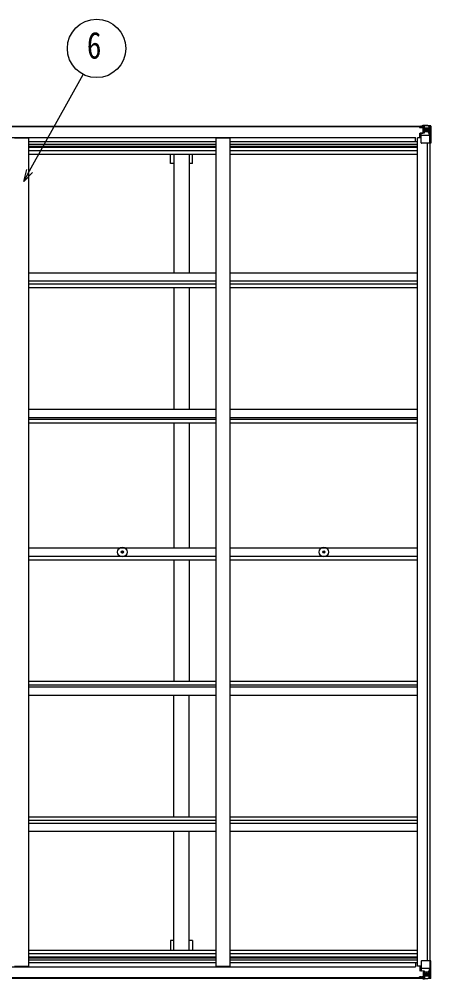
# Model space of a CAD drawing. Units: millimetres, scale not verified. Extents: x -10512 to 10512, y -7425 to 7425.
# Drawn here: x 304 to 1766, y -1411 to 2003 of the extents above; entities that cross this region are included whole.
import ezdxf
from ezdxf.enums import TextEntityAlignment as Align

# ---------------------------------------------------------------- set-up
doc = ezdxf.new("R2010")
doc.units = ezdxf.units.MM
doc.header["$LTSCALE"] = 40
for name, color, linetype in [('0-4_YKK_13', 4, 'Continuous'), ('0-5_YKK_A1', 4, 'Continuous'), ('0-6_YKK_D', 6, 'Continuous')]:
    doc.layers.add(name, color=color, linetype=linetype)
doc.styles.add('ＭＳ ゴシック', font='')
doc.styles.get('ＭＳ ゴシック').set_extended_font_data('MS Gothic')

msp = doc.modelspace()

# ---------------------------------------------------------------- linework, layer by layer
at = {"layer": '0-4_YKK_13'}
for p, q in [((1726.16, 1619.81), (1726.16, 1620.81)), ((1727.16, 1619.81), (1726.16, 1619.81)), ((1726.16, 1619.81), (1726.16, 1618.24)), ((1726.16, 1618.12), (1726.16, 1618.24)), ((1727.16, 1620.81), (1727.16, 1619.81)), ((1732.16, 1619.81), (1727.16, 1619.81)), ((1732.36, 1623.31), (1730.67, 1622.87)), ((1732.16, 1618.2), (1732.16, 1619.81)), ((1732.16, 1618.2), (1742.16, 1618.11)), ((1732.36, 1623.31), (1732.66, 1623.31)), ((1732.66, 1623.31), (1732.66, 1622.87)), ((1734.16, 1620.06), (1742.16, 1620.06)), ((1734.16, 1620.04), (1742.16, 1620.04)), ((1737.66, 1625.5), (1744.16, 1625.11)), ((1737.66, 1624.62), (1737.66, 1625.5)), ((1744.16, 1624.22), (1737.66, 1624.62)), ((1737.66, 1624.1), (1737.66, 1624.62)), ((1737.66, 1624.1), (1737.66, 1623.69)), ((1737.66, 1623.69), (1742.66, 1623.61)), ((1737.66, 1623.69), (1737.66, 1622.87)), ((1738.66, 1598), (1738.66, 1617.97)), ((1742.55, 1617.74), (1738.66, 1617.74)), ((1738.66, 1614.11), (1742.66, 1614.11)), ((1738.66, 1605.9), (1742.66, 1605.9)), ((1742.16, 1620.06), (1742.16, 1618.11)), ((1742.16, 1619.04), (1742.66, 1619.04)), ((1742.17, 1618.11), (1742.16, 1618.11)), ((1742.17, 1617.95), (1742.17, 1618.11)), ((1742.66, 1619.4), (1744.16, 1619.4)), ((1742.66, 1615.86), (1744.16, 1615.86)), ((1744.16, 1599.01), (1744.16, 1625.11)), ((1744.16, 1624.99), (1756.16, 1624.21)), ((1745.16, 1615.86), (1744.16, 1615.86)), ((1756.16, 1615.86), (1744.16, 1615.86)), ((1750.68, 1608.67), (1750.68, 1607.71)), ((1758.49, 1615.81), (1756.16, 1615.87)), ((1756.25, 1624.2), (1764.18, 1623.73)), ((1758.49, 1602.34), (1758.49, 1615.81)), ((1759.35, 1619.31), (1762.08, 1622.98)), ((1763.32, 1622.76), (1763.32, 1622.69)), ((1763.32, 1562.11), (1763.32, 1622.69)), ((1765.22, 1623.82), (1765.22, 1623.82)), ((1765.22, 1623.77), (1765.22, 1623.81)), ((1766.16, 1622.81), (1766.16, 1622.78)), ((1727.66, 1596.97), (1728.66, 1596.98)), ((1727.66, 1580.95), (1727.66, 1596.97)), ((1728.66, 1595.25), (1727.66, 1595.25)), ((1727.66, 1585.11), (1732.16, 1585.11)), ((1732.71, 1597.02), (1728.66, 1596.98)), ((1732.16, 1563.11), (1732.16, 1596.2)), ((1756.16, 1588.77), (1732.16, 1588.77)), ((1743.34, 1598.75), (1732.99, 1597.1)), ((1732.99, 1596.46), (1743.34, 1598.12)), ((1732.99, 1597.1), (1732.99, 1596.46)), ((1742.66, 1602.31), (1744.16, 1602.31)), ((1743.34, 1598.12), (1743.34, 1598.75)), ((1756.16, 1602.31), (1744.16, 1602.31)), ((1756.16, 1602.3), (1758.49, 1602.34)), ((1756.16, 1602.3), (1756.16, 1602.31)), ((1762.77, 1588.99), (1756.16, 1588.77)), ((1762.77, 1588.99), (1758.63, 1601.07)), ((1763.32, 1562.11), (1733.16, 1562.11)), ((667.92, 107.68), (669.03, 107.7)), ((667.92, 106.68), (669.03, 106.66)), ((669.03, 107.7), (669.54, 107.8)), ((669.03, 106.66), (669.54, 106.56)), ((669.64, 108.32), (669.54, 107.8)), ((669.64, 106.05), (669.54, 106.56)), ((669.66, 109.43), (669.64, 108.32)), ((669.66, 104.94), (669.64, 106.05)), ((670.66, 109.43), (670.68, 108.32)), ((670.66, 104.94), (670.68, 106.05)), ((670.68, 108.32), (670.78, 107.8)), ((670.68, 106.05), (670.78, 106.56)), ((671.3, 107.7), (670.78, 107.8)), ((671.3, 106.66), (670.78, 106.56)), ((672.41, 107.68), (671.3, 107.7)), ((672.41, 106.68), (671.3, 106.66)), ((1383.92, 107.68), (1385.02, 107.7)), ((1383.92, 106.68), (1385.02, 106.66)), ((1385.02, 107.7), (1385.54, 107.8)), ((1385.02, 106.66), (1385.54, 106.56)), ((1385.64, 108.32), (1385.54, 107.8)), ((1385.64, 106.05), (1385.54, 106.56)), ((1385.66, 109.43), (1385.64, 108.32)), ((1385.66, 104.94), (1385.64, 106.05)), ((1386.66, 109.43), (1386.68, 108.32)), ((1386.66, 104.94), (1386.68, 106.05)), ((1386.68, 108.32), (1386.78, 107.8)), ((1386.68, 106.05), (1386.78, 106.56)), ((1387.3, 107.7), (1386.78, 107.8)), ((1387.3, 106.66), (1386.78, 106.56)), ((1388.41, 107.68), (1387.3, 107.7)), ((1388.41, 106.68), (1387.3, 106.66)), ((1732.16, -1348.74), (1732.16, -1381.83)), ((1763.32, -1347.74), (1733.16, -1347.74)), ((1763.32, -1347.74), (1763.32, -1408.32)), ((1727.66, -1366.14), (1727.66, -1382.6)), ((1727.66, -1370.74), (1732.16, -1370.74)), ((1728.66, -1380.88), (1727.66, -1380.88)), ((1727.66, -1382.6), (1728.66, -1382.61)), ((1732.71, -1382.65), (1728.66, -1382.61)), ((1756.16, -1374.4), (1732.16, -1374.4)), ((1732.99, -1382.09), (1743.34, -1383.75)), ((1732.99, -1382.73), (1732.99, -1382.09)), ((1743.34, -1384.38), (1732.99, -1382.73)), ((1738.66, -1383.63), (1738.66, -1403.6)), ((1738.66, -1391.53), (1742.66, -1391.53)), ((1738.66, -1399.74), (1742.66, -1399.74)), ((1742.66, -1387.94), (1744.16, -1387.94)), ((1743.34, -1383.75), (1743.34, -1384.38)), ((1744.16, -1384.64), (1744.16, -1410.74)), ((1756.16, -1387.94), (1744.16, -1387.94)), ((1750.68, -1394.3), (1750.68, -1393.34)), ((1762.77, -1374.62), (1756.16, -1374.4)), ((1756.16, -1387.93), (1756.16, -1387.94)), ((1756.16, -1387.93), (1758.49, -1387.97)), ((1758.49, -1387.97), (1758.49, -1401.44)), ((1762.77, -1374.62), (1758.63, -1386.7)), ((1726.16, -1403.75), (1726.16, -1403.87)), ((1726.16, -1405.44), (1726.16, -1403.87)), ((1726.16, -1405.44), (1726.16, -1406.44)), ((1727.16, -1405.44), (1726.16, -1405.44)), ((1727.16, -1406.44), (1727.16, -1405.44)), ((1732.16, -1405.44), (1727.16, -1405.44)), ((1732.36, -1408.94), (1730.67, -1408.5)), ((1732.16, -1403.83), (1742.16, -1403.74)), ((1732.16, -1403.83), (1732.16, -1405.44)), ((1732.36, -1408.94), (1732.66, -1408.94)), ((1732.66, -1408.94), (1732.66, -1408.5)), ((1734.16, -1405.67), (1742.16, -1405.67)), ((1734.16, -1405.7), (1742.16, -1405.7)), ((1737.66, -1409.32), (1737.66, -1408.5)), ((1737.66, -1409.32), (1742.66, -1409.24)), ((1737.66, -1409.73), (1737.66, -1409.32)), ((1737.66, -1409.73), (1737.66, -1410.25)), ((1744.16, -1409.85), (1737.66, -1410.25)), ((1737.66, -1410.25), (1737.66, -1411.13)), ((1737.66, -1411.13), (1744.16, -1410.74)), ((1742.55, -1403.37), (1738.66, -1403.37)), ((1742.17, -1403.74), (1742.16, -1403.74)), ((1742.16, -1405.7), (1742.16, -1403.74)), ((1742.16, -1404.67), (1742.66, -1404.67)), ((1742.17, -1403.58), (1742.17, -1403.74)), ((1742.66, -1401.49), (1744.16, -1401.49)), ((1742.66, -1405.03), (1744.16, -1405.03)), ((1745.16, -1401.49), (1744.16, -1401.49)), ((1756.16, -1401.49), (1744.16, -1401.49)), ((1744.16, -1410.62), (1756.16, -1409.84)), ((1758.49, -1401.44), (1756.16, -1401.5)), ((1756.25, -1409.83), (1764.18, -1409.36)), ((1759.35, -1404.95), (1762.08, -1408.61)), ((1763.32, -1408.39), (1763.32, -1408.32)), ((1765.22, -1409.4), (1765.22, -1409.44)), ((1765.22, -1409.45), (1765.22, -1409.45)), ((1766.16, -1408.45), (1766.16, -1408.41))]:
    msp.add_line(p, q, dxfattribs=at)
for points in [[(1732.16, 1618.2), (1732.16, 1618.19), (1726.16, 1618.24)], [(1727.16, 1618.08), (1742.16, 1617.95), (1742.17, 1617.95)], [(1742.16, 1619.04), (1734.16, 1619.04), (1734.16, 1620.81)], [(1737.66, 1624.1), (1742.66, 1624.1), (1742.66, 1598.64)], [(1765.22, 1623.82), (1756.16, 1624.37), (1744.16, 1625.11)], [(1749.72, 1610.59), (1748.76, 1610.59), (1748.76, 1609.63), (1749.72, 1609.63)], [(1751.64, 1611.55), (1751.64, 1612.51), (1750.68, 1612.51), (1750.68, 1611.55)], [(1750.68, 1607.71), (1751.64, 1607.71), (1751.64, 1608.67)], [(1752.6, 1609.63), (1753.56, 1609.63), (1753.56, 1610.59), (1752.6, 1610.59)], [(1766.16, 1622.78), (1766.16, 1562.11), (1763.32, 1562.11)], [(1728.66, 1596.98), (1728.66, 1595.25), (1732.16, 1595.23)], [(1766.16, -1408.41), (1766.16, -1347.74), (1763.32, -1347.74)], [(1728.66, -1382.61), (1728.66, -1380.88), (1732.16, -1380.86)], [(1737.66, -1409.73), (1742.66, -1409.73), (1742.66, -1384.27)], [(1749.72, -1396.22), (1748.76, -1396.22), (1748.76, -1395.26), (1749.72, -1395.26)], [(1750.68, -1393.34), (1751.64, -1393.34), (1751.64, -1394.3)], [(1751.64, -1397.18), (1751.64, -1398.14), (1750.68, -1398.14), (1750.68, -1397.18)], [(1752.6, -1395.26), (1753.56, -1395.26), (1753.56, -1396.22), (1752.6, -1396.22)], [(1732.16, -1403.83), (1732.16, -1403.82), (1726.16, -1403.87)], [(1727.16, -1403.71), (1742.16, -1403.58), (1742.17, -1403.58)], [(1742.16, -1404.67), (1734.16, -1404.67), (1734.16, -1406.44)], [(1765.22, -1409.45), (1756.16, -1410), (1744.16, -1410.74)]]:
    msp.add_lwpolyline(points, dxfattribs=at)
for centre, radius in [((1751.16, 1610.11), 5.3), ((670.16, 107.18), 17), ((670.16, 107.18), 4), ((1386.16, 107.18), 17), ((1386.16, 107.18), 4), ((1751.16, -1395.74), 5.3)]:
    msp.add_circle(centre, radius, dxfattribs=at)
for centre, radius, start, end in [((1727.02, 1625.77), 7.69, 263.56574, 271.03001), ((1742.16, 1620.56), 0.5, 270.00309, 0.00198), ((1742.16, 1620.54), 0.5, 269.99891, 359.99891), ((1742.16, 1617.61), 0.5, 359.95536, 89.47105), ((1742.15, 1617.43), 0.513, 358.95293, 88.11972), ((1749.72, 1611.55), 0.96, 270, 0), ((1749.72, 1608.67), 0.96, 0, 90), ((1752.6, 1611.55), 0.96, 180, 270), ((1752.6, 1608.67), 0.96, 90, 180), ((1762.04, 1622.81), 1.28, 357.54105, 48.82169), ((1764.01, 1636.42), 12.7, 264.89689, 270.75534), ((1765.16, 1622.82), 1, 359.99921, 86.49983), ((1765.16, 1622.81), 0.999, 0.04917, 86.5576), ((1765.16, 1622.78), 0.999, 0.04917, 86.5576), ((1733.1, 1596.17), 0.937, 96.73234, 177.67791), ((1733.1, 1595.53), 0.937, 96.73234, 177.67791), ((1743.23, 1599.68), 0.937, 276.73234, 357.67791), ((1743.23, 1599.05), 0.937, 276.73234, 357.67791), ((1733.16, 1563.11), 1, 180, 270), ((670.16, 107.18), 2.3, 167.44414, 192.55586), ((670.16, 107.18), 2.3, 77.44414, 102.55586), ((670.16, 107.18), 2.3, 257.44414, 282.55586), ((670.16, 107.18), 2.3, 347.44414, 12.55586), ((1386.16, 107.18), 2.3, 167.44414, 192.55586), ((1386.16, 107.18), 2.3, 77.44414, 102.55586), ((1386.16, 107.18), 2.3, 257.44414, 282.55586), ((1386.16, 107.18), 2.3, 347.44414, 12.55586), ((1733.16, -1348.74), 1, 90, 180), ((1733.1, -1381.16), 0.937, 182.32209, 263.26766), ((1733.1, -1381.8), 0.937, 182.32209, 263.26766), ((1743.23, -1384.68), 0.937, 2.32209, 83.26766), ((1743.23, -1385.31), 0.937, 2.32209, 83.26766), ((1749.72, -1394.3), 0.96, 270, 0), ((1749.72, -1397.18), 0.96, 0, 90), ((1752.6, -1394.3), 0.96, 180, 270), ((1752.6, -1397.18), 0.96, 90, 180), ((1727.02, -1411.4), 7.69, 88.96999, 96.43426), ((1742.16, -1403.24), 0.5, 270.52895, 0.04464), ((1742.16, -1406.17), 0.5, 0.00109, 90.00109), ((1742.16, -1406.2), 0.5, 359.99802, 89.99691), ((1742.15, -1403.06), 0.513, 271.88028, 1.04707), ((1762.04, -1408.44), 1.28, 311.17831, 2.45895), ((1764.01, -1422.05), 12.7, 89.24466, 95.10311), ((1765.16, -1408.41), 0.999, 273.4424, 359.95083), ((1765.16, -1408.44), 0.999, 273.4424, 359.95083), ((1765.16, -1408.45), 1, 273.50017, 0.00079)]:
    msp.add_arc(centre, radius, start, end, dxfattribs=at)
for centre, major_axis, ratio, start_param, end_param in [((1837.91, 1615.86), (-81.75, 0), 0.061163, 6.2824128, 6.2831853), ((1761.37, 1615.73), (-0.03, 5), 0.573921, 0.7672717, 1.551125), ((1763.03, 1620.8), (0.02, 3), 0.466854, 0.125683, 0.7596956), ((1763.22, 1623.9), (-2, 0.12), 0.060933, 2.0712557, 3.1453404), ((1564.22, 1636.13), (-201, 12.36), 0.060933, 3.1453404, 3.145839), ((1759.9, 1602.36), (0, 3), 0.468246, 1.5772882, 2.0127935), ((1762.05, 1591.33), (-0.85, 2.32), 0.403757, 3.0087805, 3.9744392), ((1759.9, -1387.99), (0, -3), 0.468246, 4.2703918, 4.7058971), ((1762.05, -1376.96), (-0.85, -2.32), 0.403757, 2.3087461, 3.2744049), ((1837.91, -1401.49), (-81.75, 0), 0.061163, 0, 0.0007725), ((1761.37, -1401.36), (-0.03, -5), 0.573921, 4.7320603, 5.5159136), ((1763.03, -1406.43), (0.02, -3), 0.466854, 5.5234897, 6.1575023), ((1763.22, -1409.53), (-2, -0.12), 0.060933, 3.1378449, 4.2119296), ((1564.22, -1421.76), (-201, -12.36), 0.060933, 3.1373463, 3.1378449)]:
    msp.add_ellipse(centre, major_axis=major_axis, ratio=ratio, start_param=start_param, end_param=end_param, dxfattribs=at)
at = {"layer": '0-5_YKK_A1'}
for p, q in [((-3982.34, 1622.87), (1742.66, 1622.87)), ((-3982.34, 1620.81), (1742.66, 1620.81)), ((-3951.34, 1582.61), (1711.66, 1582.61)), ((287.16, 1580.95), (337.16, 1580.95)), ((337.16, -1366.14), (337.16, 1580.95)), ((1003.16, 1580.95), (1053.16, 1580.95)), ((1003.16, -1366.14), (1003.16, 1580.95)), ((1053.16, -1366.14), (1053.16, 1580.95)), ((1711.66, 1567.54), (1711.66, 1582.61)), ((1719.16, -1366.14), (1719.16, 1580.95)), ((1732.16, 1580.95), (1719.16, 1580.95)), ((337.16, 1567.54), (1003.16, 1567.54)), ((337.16, 1558.17), (1003.16, 1558.17)), ((337.16, 1551.09), (1003.16, 1551.09)), ((337.16, 1547.31), (1003.16, 1547.31)), ((1053.16, 1567.54), (1719.16, 1567.54)), ((1053.16, 1558.17), (1719.16, 1558.17)), ((1053.16, 1551.09), (1719.16, 1551.09)), ((1053.16, 1547.31), (1719.16, 1547.31)), ((1754.46, -1347.74), (1754.46, 1562.11)), ((1764.16, -1347.74), (1764.16, 1562.11)), ((337.16, 1535.97), (1003.16, 1535.97)), ((337.16, 1523.14), (1003.16, 1523.14)), ((852.66, 1523.14), (852.66, 1100.64)), ((907.66, 1523.14), (907.66, 1100.64)), ((919.66, 1489.75), (919.66, 1523.14)), ((1053.16, 1535.97), (1719.16, 1535.97)), ((1053.16, 1523.14), (1719.16, 1523.14)), ((919.66, 1489.75), (907.66, 1489.75)), ((337.16, 1100.64), (1003.16, 1100.64)), ((1053.16, 1100.64), (1719.16, 1100.64)), ((337.16, 1071.67), (1003.16, 1071.67)), ((337.16, 1061.52), (1003.16, 1061.52)), ((1053.16, 1071.67), (1719.16, 1071.67)), ((1053.16, 1061.52), (1719.16, 1061.52)), ((337.16, 1048.68), (1003.16, 1048.68)), ((852.66, 1048.68), (852.66, 615.78)), ((907.66, 1048.68), (907.66, 615.78)), ((1053.16, 1048.68), (1719.16, 1048.68)), ((337.16, 615.78), (1003.16, 615.78)), ((1053.16, 615.78), (1719.16, 615.78)), ((337.16, 586.21), (1003.16, 586.21)), ((1053.16, 586.21), (1719.16, 586.21)), ((337.16, 580.1), (1003.16, 580.1)), ((337.16, 567.11), (1003.16, 567.11)), ((852.66, 567.11), (852.66, 122.18)), ((907.66, 567.11), (907.66, 122.18)), ((1053.16, 580.1), (1719.16, 580.1)), ((1053.16, 567.11), (1719.16, 567.11)), ((337.16, 122.18), (1003.16, 122.18)), ((1053.16, 122.18), (1719.16, 122.18)), ((337.16, 92.18), (1003.16, 92.18)), ((337.16, 79.18), (1003.16, 79.18)), ((852.66, 79.18), (852.66, -352.74)), ((907.66, 79.18), (907.66, -352.74)), ((1053.16, 92.18), (1719.16, 92.18)), ((1053.16, 79.18), (1719.16, 79.18)), ((337.16, -352.74), (1003.16, -352.74)), ((337.16, -365.73), (1003.16, -365.73)), ((337.16, -371.84), (1003.16, -371.84)), ((1053.16, -352.74), (1719.16, -352.74)), ((1053.16, -365.73), (1719.16, -365.73)), ((1053.16, -371.84), (1719.16, -371.84)), ((337.16, -401.41), (1003.16, -401.41)), ((852.66, -834.31), (852.66, -401.41)), ((907.66, -834.31), (907.66, -401.41)), ((1053.16, -401.41), (1719.16, -401.41)), ((337.16, -834.31), (1003.16, -834.31)), ((337.16, -847.15), (1003.16, -847.15)), ((1053.16, -834.31), (1719.16, -834.31)), ((1053.16, -847.15), (1719.16, -847.15)), ((337.16, -857.3), (1003.16, -857.3)), ((337.16, -886.27), (1003.16, -886.27)), ((852.66, -1308.77), (852.66, -886.27)), ((907.66, -1308.77), (907.66, -886.27)), ((1053.16, -857.3), (1719.16, -857.3)), ((1053.16, -886.27), (1719.16, -886.27)), ((919.66, -1274.94), (907.66, -1274.94)), ((919.66, -1274.94), (919.66, -1308.77)), ((337.16, -1308.77), (1003.16, -1308.77)), ((337.16, -1321.6), (1003.16, -1321.6)), ((1053.16, -1308.77), (1719.16, -1308.77)), ((1053.16, -1321.6), (1719.16, -1321.6)), ((337.16, -1332.94), (1003.16, -1332.94)), ((337.16, -1336.73), (1003.16, -1336.73)), ((337.16, -1343.8), (1003.16, -1343.8)), ((337.16, -1353.17), (1003.16, -1353.17)), ((1053.16, -1332.94), (1719.16, -1332.94)), ((1053.16, -1336.73), (1719.16, -1336.73)), ((1053.16, -1343.8), (1719.16, -1343.8)), ((1053.16, -1353.17), (1719.16, -1353.17)), ((1711.66, -1353.17), (1711.66, -1368.24)), ((-3951.34, -1368.24), (1711.66, -1368.24)), ((287.16, -1366.14), (337.16, -1366.14)), ((1003.16, -1366.14), (1053.16, -1366.14)), ((1732.16, -1366.14), (1719.16, -1366.14)), ((-3982.34, -1406.44), (1742.66, -1406.44)), ((-3982.34, -1408.51), (1742.66, -1408.51))]:
    msp.add_line(p, q, dxfattribs=at)
for points in [[(852.66, 1489.75), (840.66, 1489.75), (840.66, 1523.14)], [(852.66, -1274.94), (840.66, -1274.94), (840.66, -1308.77)]]:
    msp.add_lwpolyline(points, dxfattribs=at)
at = {"layer": '0-6_YKK_D'}
for points in [[(319.98, 1426.01), (340.55, 1463.2), (530.61, 1806.75)], [(350.52, 1457.68), (319.98, 1426.01), (330.59, 1468.71)]]:
    msp.add_lwpolyline(points, dxfattribs=at)
msp.add_circle((578.66, 1898.99), 104, dxfattribs=at)

# ---------------------------------------------------------------- texts
at = {"layer": '0-6_YKK_D', "style": 'ＭＳ ゴシック', "width": 0.8}
msp.add_text('6', height=95.31, dxfattribs=at).set_placement((543.99, 1833.99), align=Align.BOTTOM_LEFT)

doc.saveas('drawing.dxf')
